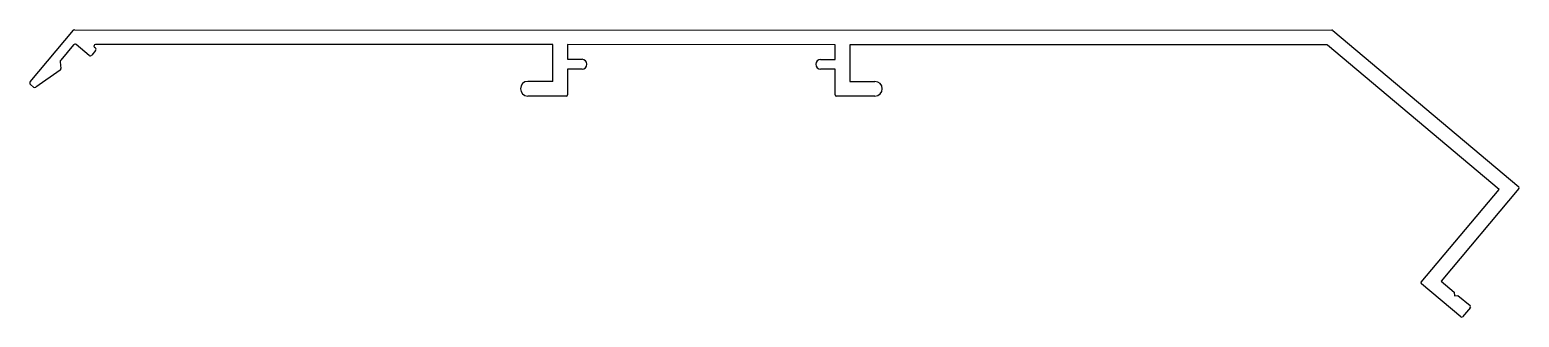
# Model space of a CAD drawing. Extents: x 2142 to 2446, y 1888 to 1947.
import ezdxf

# ---------------------------------------------------------------- set-up
doc = ezdxf.new("R2010")
doc.units = 0
doc.layers.get('0').update_dxf_attribs({"linetype": 'CONTINUOUS'})

msp = doc.modelspace()

# ---------------------------------------------------------------- linework, layer by layer
for p, q in [((2141.84, 1935.96), (2150.7, 1946.52)), ((2150.89, 1946.61), (2408.05, 1946.53)), ((2408.21, 1946.48), (2446.26, 1914.56)), ((2150.72, 1943.54), (2148.07, 1940.38)), ((2153.88, 1941.39), (2151.26, 1943.59)), ((2248.7, 1943.58), (2155.17, 1943.61)), ((2248.7, 1936.08), (2248.7, 1943.58)), ((2251.7, 1943.58), (2251.7, 1940.58)), ((2306.48, 1943.56), (2251.7, 1943.58)), ((2306.48, 1940.56), (2306.48, 1943.56)), ((2309.48, 1943.56), (2309.48, 1936.06)), ((2406.94, 1943.53), (2309.48, 1943.56)), ((2442.22, 1914.02), (2407.14, 1943.46)), ((2155.21, 1942.39), (2154.42, 1941.44)), ((2154.98, 1943.08), (2155.16, 1942.92)), ((2251.7, 1940.58), (2254.7, 1940.58)), ((2303.48, 1940.56), (2306.48, 1940.56)), ((2147.94, 1938.38), (2142.96, 1934.89)), ((2147.98, 1940.1), (2148.1, 1938.72)), ((2251.7, 1938.58), (2251.7, 1933.33)), ((2254.7, 1938.58), (2251.7, 1938.58)), ((2306.48, 1938.56), (2303.48, 1938.56)), ((2306.48, 1933.31), (2306.48, 1938.56)), ((2142.5, 1934.91), (2141.89, 1935.43)), ((2248.7, 1936.08), (2243.59, 1936.08)), ((2309.48, 1936.06), (2314.59, 1936.06)), ((2251.45, 1933.08), (2243.59, 1933.08)), ((2314.59, 1933.06), (2306.73, 1933.06)), ((2426.31, 1895.06), (2442.22, 1914.02)), ((2446.29, 1914.2), (2430.38, 1895.24)), ((2434.39, 1887.96), (2426.34, 1894.71)), ((2430.38, 1895.24), (2433.06, 1892.99)), ((2433.06, 1892.99), (2433.12, 1892.29)), ((2433.12, 1892.29), (2433.82, 1892.35)), ((2433.82, 1892.35), (2436.31, 1890.26)), ((2436.35, 1889.91), (2434.74, 1887.99))]:
    msp.add_line(p, q)
for centre, radius, start, end in [((2150.89, 1946.36), 0.25, 89.9834, 140), ((2408.05, 1946.28), 0.25, 50, 89.9834), ((2151.01, 1943.3), 0.382, 50, 140), ((2155.17, 1943.31), 0.3, 89.9834, 230), ((2406.94, 1943.23), 0.3, 50, 89.9834), ((2148.36, 1940.13), 0.382, 140, 185), ((2154.12, 1941.68), 0.382, 230, 320), ((2154.92, 1942.63), 0.382, 320, 50), ((2254.7, 1939.58), 1, 269.9834, 89.9834), ((2303.48, 1939.56), 1, 89.9834, 269.9834), ((2147.72, 1938.69), 0.382, 305, 5), ((2142.13, 1935.72), 0.382, 140, 230), ((2142.74, 1935.2), 0.382, 230, 305), ((2243.59, 1934.58), 1.5, 90, 270), ((2314.59, 1934.56), 1.5, 269.9834, 89.9804), ((2251.45, 1933.33), 0.25, 270, 359.9834), ((2306.73, 1933.31), 0.25, 179.9834, 269.9822), ((2446.09, 1914.36), 0.25, 320, 50), ((2426.5, 1894.9), 0.25, 140, 230), ((2436.15, 1890.07), 0.25, 320, 50), ((2434.55, 1888.15), 0.25, 230, 320)]:
    msp.add_arc(centre, radius, start, end)

doc.saveas('drawing.dxf')
